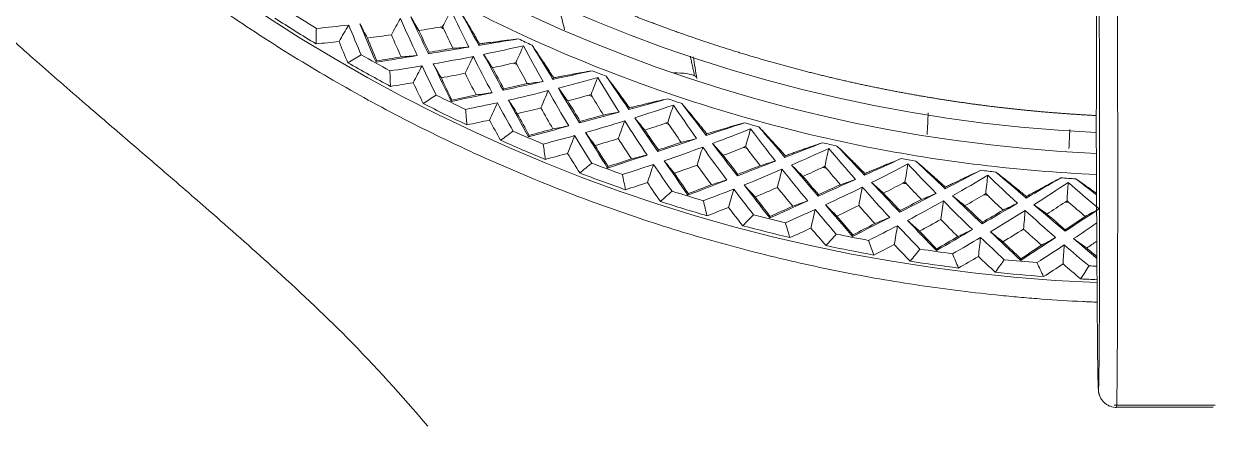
# Model space of a CAD drawing. Extents: x 541 to 1062, y 0 to 382.
# Drawn here: x 864.13 to 896.96, y 226.78 to 237.93 of the extents above; entities that cross this region are included whole.
import ezdxf

# ---------------------------------------------------------------- set-up
doc = ezdxf.new("R2010")
doc.units = 0
doc.header["$LTSCALE"] = 10
doc.header["$MEASUREMENT"] = 0
doc.layers.add('1', color=7, linetype='CONTINUOUS')

msp = doc.modelspace()

# ---------------------------------------------------------------- linework, layer by layer
at = {"layer": '1', "color": 7, "linetype": 'Continuous', "lineweight": 18}
for p, q in [((893.797, 234.918), (893.803, 234.918)), ((897.04, 227.31), (894.361, 227.31))]:
    msp.add_line(p, q, dxfattribs=at)
for radius, start, end in [(45.353, 90, 267.6206), (45.353, 272.3738, 90), (41.78, 282.5334, 97.4666), (41.2, 90, 267.3523), (41.2, 272.6477, 90), (41.78, 102.5334, 267.3912)]:
    msp.add_arc((895.7, 276.074), radius, start, end, dxfattribs=at)
at = {"layer": '1', "color": 7, "linetype": 'Continuous', "lineweight": 13}
for start, end in [(242.3352, 242.4692), (245.3352, 245.4692), (248.3352, 248.4692), (251.3352, 251.4692), (254.3352, 254.4692), (257.3352, 257.4692), (260.3352, 260.4692), (263.3352, 263.4692), (266.3352, 266.4692)]:
    msp.add_arc((895.7, 276.074), 43.174, start, end, dxfattribs=at)
for start_param, end_param in [(0.217523, 0.766146), (6.256671, 6.480108)]:
    msp.add_ellipse((880.582, 236.063), major_axis=(2.171, 0.358), ratio=0.164387, start_param=start_param, end_param=end_param, dxfattribs=at)
at = {"layer": '1', "color": 7, "linetype": 'Continuous', "lineweight": 18}
msp.add_ellipse((880.582, 236.063), major_axis=(2.171, 0.358), ratio=0.164387, start_param=0.196922, end_param=0.217523, dxfattribs=at)
at = {"layer": '1', "color": 7, "linetype": 'Continuous', "lineweight": 13}
for points, degree, knots in [([(893.803, 233.752), (891.665, 233.848), (889.534, 234.106), (884.716, 235.064), (882.05, 235.873), (876.926, 237.995), (874.469, 239.309), (869.858, 242.39), (867.704, 244.157), (863.783, 248.078), (862.015, 250.232), (858.934, 254.843), (857.621, 257.3), (855.499, 262.424), (854.69, 265.09), (853.608, 270.529), (853.335, 273.302), (853.335, 276.074)], 3, [0, 0, 0, 0, 0.099316, 0.099316, 0.227986, 0.227986, 0.356655, 0.356655, 0.485324, 0.485324, 0.613993, 0.613993, 0.742662, 0.742662, 0.871331, 0.871331, 1, 1, 1, 1]), ([(894.367, 227.368), (894.368, 227.39), (894.37, 227.435), (894.371, 227.495), (894.372, 227.544), (894.372, 227.57), (894.375, 227.711), (894.377, 227.924), (894.38, 228.225), (894.381, 228.362), (894.382, 228.455), (894.382, 228.503), (894.385, 228.937), (894.389, 229.6), (894.391, 230.441), (894.392, 230.869), (894.393, 231.053), (894.393, 231.175), (894.393, 231.237), (894.394, 231.789), (894.395, 232.534), (894.395, 233.415), (894.395, 233.796), (894.395, 234.05), (894.395, 234.178), (894.395, 234.561), (894.395, 234.946), (894.395, 235.399), (894.394, 235.596), (894.394, 235.727), (894.394, 235.792), (894.393, 236.123), (894.393, 236.531), (894.391, 236.934), (894.39, 237.199), (894.39, 237.329), (894.387, 237.965), (894.384, 238.366), (894.38, 238.751), (894.379, 238.793), (894.378, 238.876), (894.377, 238.999), (894.374, 239.277), (894.371, 239.509), (894.369, 239.706), (894.369, 239.746), (894.368, 239.827), (894.366, 239.949), (894.364, 240.242), (894.358, 240.859), (894.354, 241.433), (894.351, 241.881), (894.35, 241.931), (894.349, 242.031), (894.348, 242.181), (894.346, 242.534), (894.341, 243.248), (894.332, 244.7), (894.324, 245.963), (894.319, 246.791)], 3, [0, 0, 0, 0, 0.013839, 0.021922, 0.021922, 0.030005, 0.030005, 0.062338, 0.078505, 0.086588, 0.086588, 0.094671, 0.094671, 0.159338, 0.191671, 0.207837, 0.215921, 0.215921, 0.224004, 0.224004, 0.28867, 0.321004, 0.33717, 0.33717, 0.353337, 0.353337, 0.38567, 0.401836, 0.40992, 0.40992, 0.418003, 0.418003, 0.450336, 0.466503, 0.466503, 0.482669, 0.482669, 0.547336, 0.547336, 0.555419, 0.555419, 0.563502, 0.579669, 0.612002, 0.612002, 0.620085, 0.620085, 0.628169, 0.644335, 0.676668, 0.741335, 0.741335, 0.749418, 0.749418, 0.757501, 0.773668, 0.806001, 0.870667, 1, 1, 1, 1]), ([(893.861, 227.809), (893.873, 227.721), (893.882, 228.859), (893.89, 229.809), (893.893, 231.33), (893.896, 232.664), (893.895, 234.154), (893.895, 235.989), (893.89, 236.998), (893.888, 237.566), (893.882, 238.141), (893.877, 238.648), (893.872, 239.093), (893.863, 239.768), (893.853, 241.247), (893.846, 242.256), (893.836, 243.78), (893.824, 245.659), (893.821, 246.11)], 2, [0, 0, 0, 0.125, 0.125, 0.25, 0.25, 0.375, 0.375, 0.5, 0.5, 0.5625, 0.5625, 0.625, 0.625, 0.75, 0.75, 0.892857, 0.892857, 1, 1, 1])]:
    msp.add_open_spline(points, degree=degree, knots=knots, dxfattribs=at)
at = {"layer": '1', "color": 7, "linetype": 'Continuous', "lineweight": 18}
for points, knots in [([(893.804, 235.386), (893.769, 235.388), (893.7, 235.391), (893.596, 235.397), (893.491, 235.403), (893.386, 235.409), (893.281, 235.416), (893.174, 235.423), (893.068, 235.43), (892.961, 235.438), (892.853, 235.446), (892.745, 235.454), (892.636, 235.463), (892.527, 235.471), (892.417, 235.481), (892.307, 235.49), (892.197, 235.5), (892.086, 235.51), (891.974, 235.521), (891.862, 235.532), (891.749, 235.543), (891.636, 235.555), (891.523, 235.567), (891.409, 235.58), (891.294, 235.592), (891.179, 235.606), (891.064, 235.619), (890.948, 235.633), (890.832, 235.648), (890.715, 235.662), (890.598, 235.678), (890.48, 235.693), (890.362, 235.709), (890.243, 235.726), (890.124, 235.743), (890.004, 235.76), (889.884, 235.778), (889.764, 235.796), (889.643, 235.814), (889.521, 235.833), (889.399, 235.853), (889.277, 235.873), (889.154, 235.893), (889.031, 235.914), (888.907, 235.935), (888.783, 235.957), (888.659, 235.979), (888.534, 236.002), (888.408, 236.025), (888.282, 236.049), (888.156, 236.073), (888.029, 236.098), (887.902, 236.123), (887.775, 236.149), (887.647, 236.175), (887.518, 236.202), (887.389, 236.229), (887.26, 236.257), (887.13, 236.285), (887, 236.314), (886.87, 236.344), (886.739, 236.374), (886.608, 236.404), (886.476, 236.435), (886.344, 236.467), (886.211, 236.499), (886.079, 236.532), (885.945, 236.565), (885.812, 236.599), (885.678, 236.633), (885.543, 236.668), (885.408, 236.704), (885.273, 236.74), (885.138, 236.777), (885.002, 236.815), (884.865, 236.853), (884.729, 236.891), (884.592, 236.931), (884.454, 236.971), (884.317, 237.011), (884.179, 237.052), (884.04, 237.094), (883.902, 237.137), (883.762, 237.18), (883.623, 237.224), (883.483, 237.268), (883.343, 237.313), (883.203, 237.359), (883.062, 237.405), (882.921, 237.452), (882.78, 237.5), (882.638, 237.549), (882.496, 237.598), (882.354, 237.648), (882.211, 237.698), (882.068, 237.75), (881.925, 237.802), (881.782, 237.854), (881.638, 237.908), (881.494, 237.962), (881.35, 238.017), (881.205, 238.072), (881.06, 238.129), (880.915, 238.186), (880.77, 238.243), (880.624, 238.302), (880.478, 238.361), (880.332, 238.421), (880.186, 238.482), (880.039, 238.544), (879.893, 238.606), (879.746, 238.67), (879.598, 238.734), (879.451, 238.798), (879.303, 238.864), (879.155, 238.93), (879.007, 238.997), (878.859, 239.065), (878.71, 239.134), (878.562, 239.204), (878.413, 239.274), (878.264, 239.345), (878.115, 239.417), (877.965, 239.49), (877.816, 239.564), (877.666, 239.638), (877.516, 239.714), (877.366, 239.79), (877.216, 239.867), (877.066, 239.945), (876.916, 240.024), (876.765, 240.104), (876.615, 240.184), (876.342, 240.332), (875.918, 240.566), (875.316, 240.912), (874.63, 241.323), (873.863, 241.805), (873.019, 242.364), (872.104, 243.006), (871.122, 243.737), (870.081, 244.565), (869.237, 245.285), (868.61, 245.847), (868.221, 246.206), (867.86, 246.546), (867.527, 246.868), (867.221, 247.171), (866.941, 247.453), (866.687, 247.714), (866.458, 247.953), (866.253, 248.17), (866.073, 248.365), (865.915, 248.536), (865.8, 248.662), (865.716, 248.755), (865.653, 248.825), (865.581, 248.904), (865.501, 248.992), (865.413, 249.09), (865.316, 249.197), (865.211, 249.314), (865.098, 249.441), (864.978, 249.578), (864.849, 249.725), (864.713, 249.882), (864.569, 250.049), (864.419, 250.226), (864.285, 250.385), (864.171, 250.522), (864.081, 250.632), (863.992, 250.741), (863.906, 250.85), (863.821, 250.957), (863.738, 251.063), (863.658, 251.167), (863.579, 251.271), (863.502, 251.373), (863.428, 251.475), (863.355, 251.575), (863.284, 251.674), (863.215, 251.771), (863.147, 251.868), (863.082, 251.963), (863.018, 252.057), (862.957, 252.149), (862.917, 252.211), (862.897, 252.241)], [0, 0, 0, 0, 0.002851, 0.005716, 0.008595, 0.011488, 0.014396, 0.017317, 0.020253, 0.023203, 0.026167, 0.029146, 0.032139, 0.035145, 0.038166, 0.041202, 0.044251, 0.047315, 0.050392, 0.053484, 0.056591, 0.059711, 0.062845, 0.065994, 0.069157, 0.072334, 0.075525, 0.078731, 0.081951, 0.085184, 0.088432, 0.091695, 0.094971, 0.098261, 0.101566, 0.104885, 0.108218, 0.111565, 0.114927, 0.118302, 0.121692, 0.125096, 0.128514, 0.131947, 0.135393, 0.138854, 0.142329, 0.145818, 0.149321, 0.152838, 0.15637, 0.159915, 0.163475, 0.167049, 0.170637, 0.17424, 0.177856, 0.181487, 0.185132, 0.188791, 0.192464, 0.196151, 0.199853, 0.203568, 0.207298, 0.211042, 0.2148, 0.218573, 0.222359, 0.22616, 0.229975, 0.233803, 0.237647, 0.241504, 0.245375, 0.249261, 0.25316, 0.257074, 0.261002, 0.264944, 0.268901, 0.272871, 0.276856, 0.280855, 0.284867, 0.288894, 0.292936, 0.296991, 0.30106, 0.305144, 0.309242, 0.313354, 0.31748, 0.32162, 0.325774, 0.329943, 0.334125, 0.338322, 0.342533, 0.346758, 0.350997, 0.35525, 0.359518, 0.363799, 0.368095, 0.372405, 0.376729, 0.381067, 0.385419, 0.389785, 0.394166, 0.39856, 0.402969, 0.407392, 0.411829, 0.41628, 0.420745, 0.425224, 0.429718, 0.434225, 0.438747, 0.443283, 0.447833, 0.452397, 0.456975, 0.461567, 0.466173, 0.470794, 0.475429, 0.480077, 0.48474, 0.489417, 0.494108, 0.498813, 0.514953, 0.534007, 0.555974, 0.580855, 0.608646, 0.639348, 0.672958, 0.709473, 0.748894, 0.764333, 0.778867, 0.792493, 0.805214, 0.817029, 0.827938, 0.837941, 0.847039, 0.855232, 0.862519, 0.868901, 0.874379, 0.876615, 0.879198, 0.882128, 0.885404, 0.889026, 0.892995, 0.897311, 0.901974, 0.906984, 0.91234, 0.918043, 0.924094, 0.930491, 0.937236, 0.941212, 0.945131, 0.948992, 0.952795, 0.956541, 0.96023, 0.96386, 0.967433, 0.970949, 0.974407, 0.977807, 0.98115, 0.984435, 0.987663, 0.990833, 0.993946, 0.997002, 1, 1, 1, 1]), ([(893.824, 230.217), (893.692, 230.223), (893.56, 230.229), (893.052, 230.254), (892.487, 230.289), (891.828, 230.342), (891.545, 230.367), (891.357, 230.385), (891.263, 230.394), (890.415, 230.478), (889.666, 230.571), (888.178, 230.793), (887.439, 230.922), (885.971, 231.216), (884.512, 231.544), (882.353, 232.143), (880.222, 232.848), (878.821, 233.389), (877.777, 233.821), (877.258, 234.044), (876.74, 234.278), (876.482, 234.396), (876.396, 234.436), (876.225, 234.516), (875.454, 234.878), (874.697, 235.26), (873.372, 235.969), (872.069, 236.709), (870.808, 237.508), (869.567, 238.338), (868.347, 239.198), (866.58, 240.576), (865.444, 241.556), (864.33, 242.565), (863.783, 243.085), (863.247, 243.621)], [0, 0, 0, 0, 0.011597, 0.011597, 0.044544, 0.061017, 0.069254, 0.069254, 0.077491, 0.077491, 0.143384, 0.143384, 0.209278, 0.209278, 0.275171, 0.341065, 0.406958, 0.472852, 0.472852, 0.505799, 0.522272, 0.522272, 0.530509, 0.530509, 0.538745, 0.604639, 0.604639, 0.670532, 0.736426, 0.736426, 0.802319, 0.868213, 0.934106, 0.934106, 1, 1, 1, 1]), ([(860.803, 240.266), (861.178, 239.926), (861.837, 239.323), (862.788, 238.434), (863.652, 237.625), (864.695, 236.695), (865.849, 235.693), (866.985, 234.718), (868.097, 233.76), (869.406, 232.627), (871.135, 231.098), (873.211, 229.157), (874.594, 227.63), (875.309, 226.781)], [0, 0, 0, 0, 0.077829, 0.136483, 0.194005, 0.256786, 0.346881, 0.423568, 0.482292, 0.568921, 0.687181, 0.831811, 1, 1, 1, 1]), ([(879.092, 237.762), (879.053, 237.926), (879.012, 238.091), (878.945, 238.356), (878.92, 238.456), (878.894, 238.557)], [0, 0, 0, 0, 0.619903, 0.619903, 1, 1, 1, 1]), ([(876.189, 238.305), (876.238, 238.223), (876.287, 238.143), (876.383, 237.982), (876.43, 237.903), (876.5, 237.785), (876.523, 237.745), (876.557, 237.687), (876.568, 237.667), (876.591, 237.629), (876.602, 237.609), (876.635, 237.552), (876.657, 237.514), (876.699, 237.44), (876.719, 237.403), (876.739, 237.368)], [0, 0, 0, 0, 0.25, 0.25, 0.5, 0.5, 0.625, 0.625, 0.6875, 0.6875, 0.75, 0.75, 0.875, 0.875, 1, 1, 1, 1]), ([(876.739, 237.368), (876.779, 237.374), (876.82, 237.38), (876.904, 237.392), (876.947, 237.398), (877.076, 237.416), (877.165, 237.428), (877.302, 237.446), (877.348, 237.452), (877.44, 237.464), (877.486, 237.469), (877.626, 237.486), (877.72, 237.498), (877.814, 237.509)], [0, 0, 0, 0, 0.125, 0.125, 0.25, 0.25, 0.5, 0.5, 0.625, 0.625, 0.75, 0.75, 1, 1, 1, 1]), ([(878.192, 237.335), (878.246, 237.257), (878.299, 237.179), (878.403, 237.024), (878.454, 236.947), (878.53, 236.832), (878.555, 236.794), (878.592, 236.738), (878.604, 236.719), (878.629, 236.681), (878.641, 236.662), (878.677, 236.607), (878.701, 236.57), (878.747, 236.498), (878.769, 236.463), (878.791, 236.429)], [0, 0, 0, 0, 0.25, 0.25, 0.5, 0.5, 0.625, 0.625, 0.6875, 0.6875, 0.75, 0.75, 0.875, 0.875, 1, 1, 1, 1]), ([(878.791, 236.429), (878.831, 236.437), (878.871, 236.445), (878.954, 236.462), (878.997, 236.47), (879.125, 236.495), (879.213, 236.511), (879.349, 236.536), (879.394, 236.544), (879.486, 236.561), (879.532, 236.569), (879.67, 236.593), (879.763, 236.609), (879.857, 236.625)], [0, 0, 0, 0, 0.125, 0.125, 0.25, 0.25, 0.5, 0.5, 0.625, 0.625, 0.75, 0.75, 1, 1, 1, 1]), ([(880.244, 236.472), (880.301, 236.396), (880.358, 236.321), (880.47, 236.172), (880.526, 236.098), (880.607, 235.987), (880.634, 235.951), (880.674, 235.896), (880.688, 235.878), (880.714, 235.842), (880.727, 235.824), (880.766, 235.77), (880.792, 235.735), (880.841, 235.665), (880.865, 235.631), (880.889, 235.598)], [0, 0, 0, 0, 0.25, 0.25, 0.5, 0.5, 0.625, 0.625, 0.6875, 0.6875, 0.75, 0.75, 0.875, 0.875, 1, 1, 1, 1]), ([(880.889, 235.598), (880.928, 235.608), (880.968, 235.619), (881.05, 235.64), (881.092, 235.65), (881.219, 235.682), (881.306, 235.703), (881.44, 235.735), (881.485, 235.745), (881.576, 235.766), (881.621, 235.777), (881.758, 235.809), (881.85, 235.829), (881.943, 235.85)], [0, 0, 0, 0, 0.125, 0.125, 0.25, 0.25, 0.5, 0.5, 0.625, 0.625, 0.75, 0.75, 1, 1, 1, 1]), ([(882.338, 235.717), (882.399, 235.645), (882.46, 235.573), (882.58, 235.429), (882.639, 235.358), (882.726, 235.252), (882.755, 235.217), (882.798, 235.165), (882.812, 235.147), (882.84, 235.112), (882.854, 235.095), (882.896, 235.044), (882.923, 235.01), (882.976, 234.943), (883.002, 234.91), (883.027, 234.878)], [0, 0, 0, 0, 0.25, 0.25, 0.5, 0.5, 0.625, 0.625, 0.6875, 0.6875, 0.75, 0.75, 0.875, 0.875, 1, 1, 1, 1]), ([(893.804, 235.386), (893.804, 235.35), (893.803, 235.282), (893.803, 235.221), (893.803, 235.177), (893.803, 235.163), (893.802, 235.136), (893.802, 235.123), (893.802, 235.086), (893.801, 235.041), (893.801, 235.005), (893.8, 234.981), (893.8, 234.974), (893.8, 234.961), (893.799, 234.955), (893.799, 234.94), (893.798, 234.924), (893.797, 234.918), (893.797, 234.918)], [0, 0, 0, 0, 0.125, 0.25, 0.25, 0.3125, 0.3125, 0.375, 0.375, 0.5, 0.625, 0.625, 0.6875, 0.6875, 0.75, 0.75, 0.875, 1, 1, 1, 1]), ([(883.027, 234.878), (883.066, 234.891), (883.106, 234.903), (883.187, 234.928), (883.228, 234.941), (883.353, 234.979), (883.439, 235.005), (883.571, 235.043), (883.616, 235.056), (883.705, 235.082), (883.75, 235.095), (883.885, 235.134), (883.976, 235.16), (884.067, 235.185)], [0, 0, 0, 0, 0.125, 0.125, 0.25, 0.25, 0.5, 0.5, 0.625, 0.625, 0.75, 0.75, 1, 1, 1, 1]), ([(884.468, 235.073), (884.533, 235.004), (884.598, 234.935), (884.725, 234.798), (884.788, 234.73), (884.88, 234.629), (884.911, 234.596), (884.956, 234.546), (884.972, 234.529), (885.002, 234.496), (885.017, 234.479), (885.061, 234.43), (885.09, 234.397), (885.146, 234.333), (885.174, 234.302), (885.201, 234.271)], [0, 0, 0, 0, 0.25, 0.25, 0.5, 0.5, 0.625, 0.625, 0.6875, 0.6875, 0.75, 0.75, 0.875, 0.875, 1, 1, 1, 1]), ([(885.201, 234.271), (885.239, 234.286), (885.278, 234.3), (885.357, 234.33), (885.398, 234.344), (885.521, 234.389), (885.605, 234.419), (885.735, 234.465), (885.779, 234.48), (885.867, 234.511), (885.911, 234.526), (886.044, 234.572), (886.133, 234.602), (886.223, 234.633)], [0, 0, 0, 0, 0.125, 0.125, 0.25, 0.25, 0.5, 0.5, 0.625, 0.625, 0.75, 0.75, 1, 1, 1, 1]), ([(886.629, 234.542), (886.698, 234.476), (886.766, 234.411), (886.9, 234.281), (886.966, 234.216), (887.064, 234.12), (887.097, 234.088), (887.145, 234.04), (887.161, 234.024), (887.192, 233.993), (887.208, 233.977), (887.255, 233.93), (887.286, 233.899), (887.345, 233.838), (887.375, 233.808), (887.403, 233.779)], [0, 0, 0, 0, 0.25, 0.25, 0.5, 0.5, 0.625, 0.625, 0.6875, 0.6875, 0.75, 0.75, 0.875, 0.875, 1, 1, 1, 1]), ([(887.403, 233.779), (887.44, 233.796), (887.478, 233.812), (887.556, 233.846), (887.596, 233.862), (887.716, 233.913), (887.799, 233.948), (887.926, 234), (887.969, 234.018), (888.055, 234.053), (888.099, 234.071), (888.229, 234.123), (888.317, 234.158), (888.405, 234.193)], [0, 0, 0, 0, 0.125, 0.125, 0.25, 0.25, 0.5, 0.5, 0.625, 0.625, 0.75, 0.75, 1, 1, 1, 1]), ([(888.815, 234.124), (888.887, 234.062), (888.959, 234), (889.099, 233.877), (889.169, 233.816), (889.272, 233.725), (889.306, 233.695), (889.356, 233.65), (889.373, 233.635), (889.406, 233.605), (889.423, 233.59), (889.472, 233.546), (889.504, 233.516), (889.567, 233.459), (889.598, 233.431), (889.628, 233.403)], [0, 0, 0, 0, 0.25, 0.25, 0.5, 0.5, 0.625, 0.625, 0.6875, 0.6875, 0.75, 0.75, 0.875, 0.875, 1, 1, 1, 1]), ([(889.628, 233.403), (889.664, 233.421), (889.702, 233.44), (889.777, 233.477), (889.816, 233.496), (889.934, 233.553), (890.015, 233.592), (890.139, 233.651), (890.181, 233.671), (890.265, 233.711), (890.307, 233.73), (890.435, 233.79), (890.521, 233.829), (890.607, 233.869)], [0, 0, 0, 0, 0.125, 0.125, 0.25, 0.25, 0.5, 0.5, 0.625, 0.625, 0.75, 0.75, 1, 1, 1, 1]), ([(891.02, 233.821), (891.096, 233.763), (891.17, 233.705), (891.317, 233.59), (891.39, 233.532), (891.497, 233.447), (891.532, 233.419), (891.585, 233.376), (891.603, 233.362), (891.638, 233.334), (891.655, 233.32), (891.707, 233.278), (891.74, 233.251), (891.806, 233.196), (891.838, 233.17), (891.87, 233.144)], [0, 0, 0, 0, 0.25, 0.25, 0.5, 0.5, 0.625, 0.625, 0.6875, 0.6875, 0.75, 0.75, 0.875, 0.875, 1, 1, 1, 1]), ([(893.807, 233.942), (893.808, 233.728), (893.809, 233.444), (893.81, 233.178), (893.811, 233.061), (893.811, 233.007), (893.811, 232.98), (893.811, 232.968), (893.811, 232.962), (893.811, 232.959), (893.811, 232.958), (893.812, 232.774), (893.814, 232.515), (893.815, 232.239), (893.816, 232.107), (893.816, 232.042), (893.816, 232.01), (893.816, 231.997), (893.817, 231.988), (893.817, 231.984), (893.819, 231.621), (893.821, 231.12), (893.825, 230.596), (893.826, 230.349), (893.827, 230.229), (893.828, 230.17), (893.828, 230.141), (893.828, 230.129), (893.828, 230.12), (893.828, 230.117), (893.829, 229.95), (893.831, 229.722), (893.833, 229.481), (893.834, 229.367), (893.834, 229.312), (893.834, 229.289), (893.835, 229.273), (893.835, 229.267), (893.836, 229.115), (893.838, 228.918), (893.84, 228.715), (893.841, 228.62), (893.842, 228.581), (893.842, 228.556), (893.842, 228.544), (893.844, 228.423), (893.846, 228.28), (893.848, 228.162), (893.85, 228.089), (893.85, 228.055), (893.854, 227.899), (893.857, 227.827), (893.861, 227.809)], [0, 0, 0, 0, 0.0625, 0.09375, 0.109375, 0.117188, 0.121094, 0.123047, 0.124023, 0.124023, 0.125, 0.125, 0.1875, 0.21875, 0.234375, 0.242188, 0.246094, 0.248047, 0.248047, 0.25, 0.25, 0.375, 0.4375, 0.46875, 0.484375, 0.492188, 0.496094, 0.498047, 0.498047, 0.5, 0.5, 0.5625, 0.59375, 0.609375, 0.617188, 0.621094, 0.621094, 0.625, 0.625, 0.6875, 0.71875, 0.734375, 0.742188, 0.742188, 0.75, 0.75, 0.8125, 0.84375, 0.84375, 0.875, 0.875, 1, 1, 1, 1]), ([(891.87, 233.144), (891.905, 233.164), (891.941, 233.184), (892.015, 233.226), (892.053, 233.247), (892.167, 233.31), (892.246, 233.353), (892.367, 233.418), (892.408, 233.44), (892.49, 233.484), (892.531, 233.506), (892.655, 233.572), (892.739, 233.616), (892.823, 233.66)], [0, 0, 0, 0, 0.125, 0.125, 0.25, 0.25, 0.5, 0.5, 0.625, 0.625, 0.75, 0.75, 1, 1, 1, 1]), ([(893.238, 233.634), (893.316, 233.58), (893.394, 233.526), (893.546, 233.418), (893.622, 233.365), (893.734, 233.285), (893.771, 233.259), (893.809, 233.231), (893.811, 233.229), (893.814, 233.228)], [0, 0, 0, 0, 0.395462, 0.395462, 0.790924, 0.790924, 0.988655, 0.988655, 1, 1, 1, 1]), ([(893.861, 227.809), (893.861, 227.805), (893.861, 227.797), (893.861, 227.785), (893.862, 227.774), (893.863, 227.762), (893.864, 227.75), (893.866, 227.738), (893.867, 227.726), (893.87, 227.715), (893.872, 227.703), (893.875, 227.691), (893.878, 227.679), (893.881, 227.668), (893.884, 227.657), (893.887, 227.65), (893.888, 227.647)], [0, 0, 0, 0, 0.07122, 0.142739, 0.214538, 0.286594, 0.358885, 0.43139, 0.504084, 0.576946, 0.649951, 0.723075, 0.796294, 0.869584, 0.94292, 1, 1, 1, 1]), ([(893.895, 227.649), (893.897, 227.629), (893.91, 227.581), (893.956, 227.508), (894.022, 227.432), (894.103, 227.372), (894.217, 227.319), (894.306, 227.304), (894.366, 227.304)], [0, 0, 0, 0, 0.128758, 0.308123, 0.465578, 0.609259, 0.745326, 1, 1, 1, 1]), ([(894.362, 227.304), (894.364, 227.304), (894.366, 227.323), (894.367, 227.364), (894.367, 227.368)], [0, 0, 0, 0, 0.911487, 1, 1, 1, 1])]:
    msp.add_open_spline(points, degree=3, knots=knots, dxfattribs=at)
for points, degree in [([(893.804, 235.386), (893.811, 238.92), (893.817, 242.495), (893.821, 246.11)], 3), ([(872.216, 237.37), (871.832, 237.602), (871.453, 237.841), (871.076, 238.084)], 3), ([(871.457, 238.28), (871.711, 238.117), (871.967, 237.957), (872.225, 237.799)], 3), ([(874.552, 238.077), (874.468, 237.926), (874.384, 237.774), (874.3, 237.622)], 3), ([(874.552, 238.077), (874.702, 237.732), (874.857, 237.389), (875.016, 237.047)], 3), ([(874.838, 238.119), (874.912, 237.992), (874.987, 237.865), (875.061, 237.738)], 3), ([(875.324, 237.098), (875.159, 237.444), (874.997, 237.785), (874.838, 238.119)], 3), ([(875.719, 237.85), (875.797, 238), (875.875, 238.151), (875.953, 238.301)], 3), ([(875.953, 238.301), (876.104, 237.976), (876.266, 237.637), (876.441, 237.282)], 3), ([(876.718, 237.328), (876.54, 237.658), (876.363, 237.984), (876.189, 238.305)], 3), ([(872.216, 237.37), (872.219, 237.513), (872.222, 237.656), (872.225, 237.799)], 3), ([(872.225, 237.799), (872.524, 237.827), (872.822, 237.858), (873.12, 237.892)], 3), ([(872.852, 237.437), (872.941, 237.589), (873.03, 237.741), (873.12, 237.892)], 3), ([(873.12, 237.892), (873.233, 237.615), (873.349, 237.339), (873.468, 237.063)], 3), ([(873.636, 237.532), (873.568, 237.664), (873.5, 237.796), (873.432, 237.929)], 3), ([(873.876, 236.863), (873.726, 237.22), (873.578, 237.575), (873.432, 237.929)], 3), ([(875.655, 237.836), (875.457, 237.802), (875.259, 237.769), (875.061, 237.738)], 3), ([(875.061, 237.738), (875.155, 237.54), (875.25, 237.34), (875.346, 237.138)], 3), ([(875.719, 237.85), (875.698, 237.844), (875.676, 237.84), (875.655, 237.836)], 3), ([(875.744, 237.789), (875.735, 237.809), (875.726, 237.83), (875.719, 237.85)], 3), ([(876.002, 237.247), (875.915, 237.427), (875.829, 237.608), (875.744, 237.789)], 3), ([(872.852, 237.437), (872.64, 237.413), (872.428, 237.391), (872.216, 237.37)], 3), ([(873.098, 236.848), (873.015, 237.044), (872.933, 237.24), (872.852, 237.437)], 3), ([(874.3, 237.622), (874.079, 237.591), (873.857, 237.561), (873.636, 237.532)], 3), ([(873.636, 237.532), (873.723, 237.322), (873.81, 237.112), (873.898, 236.901)], 3), ([(874.573, 237.011), (874.48, 237.214), (874.389, 237.418), (874.3, 237.622)], 3), ([(877.814, 237.509), (877.454, 237.45), (877.089, 237.389), (876.718, 237.328)], 3), ([(876.718, 237.328), (876.725, 237.341), (876.732, 237.355), (876.739, 237.368)], 3), ([(877.814, 237.509), (877.94, 237.45), (878.066, 237.392), (878.192, 237.335)], 3), ([(873.098, 236.848), (873.222, 236.92), (873.345, 236.992), (873.468, 237.063)], 3), ([(873.468, 237.063), (873.731, 236.914), (873.995, 236.767), (874.26, 236.622)], 3), ([(875.016, 237.047), (874.638, 236.985), (874.258, 236.924), (873.876, 236.863)], 3), ([(873.898, 236.901), (874.124, 236.937), (874.348, 236.974), (874.573, 237.011)], 3), ([(874.573, 237.011), (874.72, 237.023), (874.868, 237.035), (875.016, 237.047)], 3), ([(876.441, 237.282), (876.075, 237.222), (875.703, 237.16), (875.324, 237.098)], 3), ([(875.346, 237.138), (875.339, 237.125), (875.331, 237.111), (875.324, 237.098)], 3), ([(875.346, 237.138), (875.567, 237.174), (875.785, 237.211), (876.002, 237.247)], 3), ([(875.459, 236.816), (875.83, 236.88), (876.2, 236.949), (876.569, 237.022)], 3), ([(876.002, 237.247), (876.148, 237.258), (876.294, 237.27), (876.441, 237.282)], 3), ([(876.569, 237.022), (876.493, 236.867), (876.417, 236.711), (876.341, 236.555)], 3), ([(876.569, 237.022), (876.738, 236.686), (876.91, 236.351), (877.086, 236.018)], 3), ([(876.853, 237.08), (877.241, 237.159), (877.609, 237.239), (877.957, 237.319)], 3), ([(876.853, 237.08), (876.934, 236.956), (877.015, 236.833), (877.096, 236.71)], 3), ([(877.392, 236.085), (877.209, 236.422), (877.03, 236.754), (876.853, 237.08)], 3), ([(877.747, 236.857), (877.817, 237.011), (877.887, 237.165), (877.957, 237.319)], 3), ([(877.957, 237.319), (878.125, 237.003), (878.304, 236.672), (878.497, 236.327)], 3), ([(878.772, 236.388), (878.576, 236.708), (878.383, 237.024), (878.192, 237.335)], 3), ([(882.689, 236.489), (882.572, 237.027)], 1), ([(882.651, 237.01), (882.686, 236.811), (882.72, 236.611), (882.753, 236.411)], 3), ([(874.274, 236.194), (873.879, 236.406), (873.487, 236.624), (873.098, 236.848)], 3), ([(873.898, 236.901), (873.891, 236.888), (873.883, 236.876), (873.876, 236.863)], 3), ([(874.26, 236.622), (874.557, 236.667), (874.853, 236.713), (875.149, 236.763)], 3), ([(874.905, 236.294), (874.986, 236.451), (875.068, 236.607), (875.149, 236.763)], 3), ([(875.149, 236.763), (875.277, 236.492), (875.407, 236.222), (875.54, 235.953)], 3), ([(875.683, 236.43), (875.608, 236.559), (875.533, 236.687), (875.459, 236.816)], 3), ([(875.958, 235.774), (875.79, 236.123), (875.624, 236.47), (875.459, 236.816)], 3), ([(877.683, 236.839), (877.488, 236.795), (877.292, 236.752), (877.096, 236.71)], 3), ([(877.096, 236.71), (877.2, 236.517), (877.305, 236.323), (877.412, 236.126)], 3), ([(877.747, 236.857), (877.726, 236.85), (877.705, 236.844), (877.683, 236.839)], 3), ([(877.775, 236.797), (877.765, 236.817), (877.755, 236.837), (877.747, 236.857)], 3), ([(878.061, 236.269), (877.964, 236.444), (877.869, 236.621), (877.775, 236.797)], 3), ([(874.274, 236.194), (874.269, 236.337), (874.265, 236.479), (874.26, 236.622)], 3), ([(876.341, 236.555), (876.122, 236.512), (875.903, 236.47), (875.683, 236.43)], 3), ([(875.683, 236.43), (875.781, 236.225), (875.879, 236.02), (875.978, 235.814)], 3), ([(876.646, 235.958), (876.543, 236.157), (876.441, 236.356), (876.341, 236.555)], 3), ([(879.857, 236.625), (879.5, 236.548), (879.139, 236.468), (878.772, 236.388)], 3), ([(878.772, 236.388), (878.778, 236.401), (878.785, 236.415), (878.791, 236.429)], 3), ([(878.92, 236.147), (879.303, 236.246), (879.666, 236.346), (880.01, 236.443)], 3), ([(879.824, 235.971), (879.886, 236.129), (879.948, 236.286), (880.01, 236.443)], 3), ([(879.857, 236.625), (879.986, 236.574), (880.115, 236.523), (880.244, 236.472)], 3), ([(880.01, 236.443), (880.194, 236.137), (880.39, 235.816), (880.601, 235.482)], 3), ([(880.873, 235.556), (880.66, 235.866), (880.451, 236.171), (880.244, 236.472)], 3), ([(874.905, 236.294), (874.695, 236.26), (874.484, 236.226), (874.274, 236.194)], 3), ([(875.182, 235.719), (875.089, 235.91), (874.996, 236.102), (874.905, 236.294)], 3), ([(878.497, 236.327), (878.135, 236.248), (877.767, 236.167), (877.392, 236.085)], 3), ([(877.412, 236.126), (877.405, 236.112), (877.398, 236.099), (877.392, 236.085)], 3), ([(877.412, 236.126), (877.63, 236.174), (877.847, 236.222), (878.061, 236.269)], 3), ([(877.541, 235.81), (877.909, 235.894), (878.275, 235.982), (878.64, 236.075)], 3), ([(878.061, 236.269), (878.206, 236.288), (878.352, 236.308), (878.497, 236.327)], 3), ([(878.64, 236.075), (878.572, 235.915), (878.504, 235.756), (878.436, 235.596)], 3), ([(878.64, 236.075), (878.825, 235.747), (879.015, 235.422), (879.208, 235.099)], 3), ([(878.92, 236.147), (879.007, 236.028), (879.094, 235.909), (879.181, 235.79)], 3), ([(879.51, 235.181), (879.31, 235.508), (879.113, 235.83), (878.92, 236.147)], 3), ([(875.182, 235.719), (875.302, 235.797), (875.421, 235.875), (875.54, 235.953)], 3), ([(876.39, 235.127), (875.985, 235.318), (875.582, 235.515), (875.182, 235.719)], 3), ([(875.54, 235.953), (875.81, 235.818), (876.082, 235.685), (876.354, 235.554)], 3), ([(877.086, 236.018), (876.712, 235.937), (876.336, 235.855), (875.958, 235.774)], 3), ([(875.978, 235.814), (875.971, 235.801), (875.965, 235.787), (875.958, 235.774)], 3), ([(875.978, 235.814), (876.201, 235.862), (876.424, 235.91), (876.646, 235.958)], 3), ([(876.354, 235.554), (876.648, 235.614), (876.942, 235.676), (877.234, 235.741)], 3), ([(876.646, 235.958), (876.793, 235.978), (876.94, 235.998), (877.086, 236.018)], 3), ([(877.015, 235.261), (877.088, 235.421), (877.161, 235.581), (877.234, 235.741)], 3), ([(877.234, 235.741), (877.376, 235.477), (877.521, 235.215), (877.668, 234.953)], 3), ([(877.785, 235.437), (877.704, 235.561), (877.622, 235.686), (877.541, 235.81)], 3), ([(878.094, 234.796), (877.908, 235.135), (877.724, 235.473), (877.541, 235.81)], 3), ([(879.761, 235.95), (879.568, 235.896), (879.375, 235.842), (879.181, 235.79)], 3), ([(879.181, 235.79), (879.296, 235.603), (879.411, 235.414), (879.527, 235.224)], 3), ([(879.824, 235.971), (879.803, 235.963), (879.783, 235.956), (879.761, 235.95)], 3), ([(879.855, 235.913), (879.844, 235.932), (879.834, 235.951), (879.824, 235.971)], 3), ([(880.168, 235.4), (880.063, 235.571), (879.959, 235.741), (879.855, 235.913)], 3), ([(881.943, 235.85), (881.591, 235.754), (881.234, 235.656), (880.873, 235.556)], 3), ([(881.943, 235.85), (882.074, 235.805), (882.206, 235.761), (882.338, 235.717)], 3), ([(883.013, 234.836), (882.785, 235.134), (882.56, 235.428), (882.338, 235.717)], 3), ([(876.39, 235.127), (876.378, 235.269), (876.366, 235.412), (876.354, 235.554)], 3), ([(878.436, 235.596), (878.22, 235.541), (878.003, 235.488), (877.785, 235.437)], 3), ([(877.785, 235.437), (877.894, 235.237), (878.003, 235.037), (878.112, 234.837)], 3), ([(878.772, 235.016), (878.658, 235.209), (878.547, 235.402), (878.436, 235.596)], 3), ([(880.601, 235.482), (880.243, 235.383), (879.88, 235.283), (879.51, 235.181)], 3), ([(879.527, 235.224), (879.743, 235.283), (879.957, 235.342), (880.168, 235.4)], 3), ([(880.168, 235.4), (880.312, 235.427), (880.457, 235.454), (880.601, 235.482)], 3), ([(880.873, 235.556), (880.878, 235.57), (880.883, 235.584), (880.889, 235.598)], 3), ([(881.032, 235.323), (881.41, 235.443), (881.767, 235.561), (882.106, 235.677)], 3), ([(881.945, 235.195), (881.998, 235.356), (882.052, 235.516), (882.106, 235.677)], 3), ([(882.106, 235.677), (882.305, 235.38), (882.518, 235.07), (882.746, 234.747)], 3), ([(889.153, 235.459), (889.143, 235.26), (889.133, 235.062), (889.123, 234.863)], 3), ([(877.015, 235.261), (876.807, 235.215), (876.599, 235.17), (876.39, 235.127)], 3), ([(877.322, 234.7), (877.219, 234.886), (877.117, 235.073), (877.015, 235.261)], 3), ([(879.208, 235.099), (878.839, 234.998), (878.467, 234.897), (878.094, 234.796)], 3), ([(878.772, 235.016), (878.917, 235.044), (879.063, 235.071), (879.208, 235.099)], 3), ([(879.527, 235.224), (879.522, 235.209), (879.516, 235.195), (879.51, 235.181)], 3), ([(879.673, 234.915), (880.036, 235.018), (880.397, 235.125), (880.756, 235.237)], 3), ([(880.756, 235.237), (880.697, 235.074), (880.638, 234.911), (880.578, 234.748)], 3), ([(880.756, 235.237), (880.959, 234.92), (881.165, 234.605), (881.375, 234.292)], 3), ([(881.032, 235.323), (881.126, 235.209), (881.219, 235.095), (881.312, 234.981)], 3), ([(881.672, 234.39), (881.455, 234.706), (881.242, 235.017), (881.032, 235.323)], 3), ([(881.883, 235.171), (881.693, 235.107), (881.503, 235.043), (881.312, 234.981)], 3), ([(881.945, 235.195), (881.924, 235.186), (881.904, 235.178), (881.883, 235.171)], 3), ([(881.979, 235.139), (881.967, 235.157), (881.955, 235.176), (881.945, 235.195)], 3), ([(882.318, 234.643), (882.204, 234.808), (882.091, 234.973), (881.979, 235.139)], 3), ([(884.067, 235.185), (883.721, 235.071), (883.37, 234.954), (883.013, 234.836)], 3), ([(884.067, 235.185), (884.201, 235.147), (884.334, 235.11), (884.468, 235.073)], 3), ([(885.189, 234.228), (884.945, 234.514), (884.705, 234.796), (884.468, 235.073)], 3), ([(877.322, 234.7), (877.437, 234.785), (877.553, 234.869), (877.668, 234.953)], 3), ([(877.668, 234.953), (877.944, 234.832), (878.222, 234.713), (878.502, 234.597)], 3), ([(878.112, 234.837), (878.106, 234.823), (878.1, 234.81), (878.094, 234.796)], 3), ([(878.112, 234.837), (878.333, 234.896), (878.553, 234.956), (878.772, 235.016)], 3), ([(878.502, 234.597), (878.792, 234.672), (879.082, 234.75), (879.371, 234.83)], 3), ([(879.177, 234.339), (879.242, 234.502), (879.306, 234.666), (879.371, 234.83)], 3), ([(879.371, 234.83), (879.526, 234.574), (879.684, 234.319), (879.844, 234.066)], 3), ([(879.937, 234.555), (879.849, 234.675), (879.761, 234.795), (879.673, 234.915)], 3), ([(880.279, 233.932), (880.075, 234.26), (879.873, 234.588), (879.673, 234.915)], 3), ([(880.578, 234.748), (880.365, 234.682), (880.151, 234.618), (879.937, 234.555)], 3), ([(880.944, 234.186), (880.821, 234.373), (880.699, 234.56), (880.578, 234.748)], 3), ([(881.312, 234.981), (881.436, 234.8), (881.561, 234.618), (881.688, 234.433)], 3), ([(882.746, 234.747), (882.394, 234.63), (882.036, 234.511), (881.672, 234.39)], 3), ([(882.318, 234.643), (882.461, 234.678), (882.604, 234.712), (882.746, 234.747)], 3), ([(883.013, 234.836), (883.018, 234.85), (883.023, 234.864), (883.027, 234.878)], 3), ([(883.185, 234.611), (883.556, 234.751), (883.907, 234.887), (884.239, 235.02)], 3), ([(884.103, 234.531), (884.148, 234.694), (884.193, 234.857), (884.239, 235.02)], 3), ([(884.239, 235.02), (884.453, 234.735), (884.682, 234.436), (884.927, 234.126)], 3), ([(893.803, 234.918), (893.804, 234.58), (893.805, 234.255), (893.807, 233.942)], 3), ([(878.56, 234.172), (878.145, 234.342), (877.732, 234.518), (877.322, 234.7)], 3), ([(878.56, 234.172), (878.54, 234.314), (878.521, 234.456), (878.502, 234.597)], 3), ([(879.937, 234.555), (880.055, 234.361), (880.175, 234.167), (880.295, 233.973)], 3), ([(881.688, 234.433), (881.682, 234.419), (881.677, 234.404), (881.672, 234.39)], 3), ([(881.688, 234.433), (881.9, 234.504), (882.11, 234.574), (882.318, 234.643)], 3), ([(881.849, 234.132), (882.206, 234.254), (882.561, 234.38), (882.914, 234.511)], 3), ([(882.914, 234.511), (882.863, 234.345), (882.813, 234.179), (882.762, 234.013)], 3), ([(882.914, 234.511), (883.133, 234.204), (883.355, 233.901), (883.582, 233.599)], 3), ([(883.185, 234.611), (883.284, 234.502), (883.383, 234.393), (883.483, 234.284)], 3), ([(883.873, 233.713), (883.64, 234.017), (883.411, 234.317), (883.185, 234.611)], 3), ([(884.043, 234.504), (883.857, 234.43), (883.67, 234.356), (883.483, 234.284)], 3), ([(884.103, 234.531), (884.083, 234.521), (884.063, 234.512), (884.043, 234.504)], 3), ([(884.14, 234.477), (884.127, 234.494), (884.114, 234.512), (884.103, 234.531)], 3), ([(884.505, 233.999), (884.382, 234.158), (884.261, 234.317), (884.14, 234.477)], 3), ([(886.223, 234.633), (885.883, 234.5), (885.539, 234.365), (885.189, 234.228)], 3), ([(885.372, 234.013), (885.735, 234.172), (886.078, 234.327), (886.403, 234.477)], 3), ([(886.223, 234.633), (886.358, 234.602), (886.494, 234.571), (886.629, 234.542)], 3), ([(886.293, 233.981), (886.33, 234.147), (886.366, 234.312), (886.403, 234.477)], 3), ([(886.403, 234.477), (886.632, 234.203), (886.877, 233.917), (887.137, 233.619)], 3), ([(887.394, 233.736), (887.135, 234.008), (886.881, 234.277), (886.629, 234.542)], 3), ([(879.177, 234.339), (878.972, 234.282), (878.766, 234.227), (878.56, 234.172)], 3), ([(879.513, 233.795), (879.4, 233.976), (879.288, 234.157), (879.177, 234.339)], 3), ([(879.513, 233.795), (879.623, 233.885), (879.734, 233.976), (879.844, 234.066)], 3), ([(879.844, 234.066), (880.127, 233.959), (880.411, 233.855), (880.696, 233.754)], 3), ([(881.375, 234.292), (881.012, 234.172), (880.646, 234.051), (880.279, 233.932)], 3), ([(880.295, 233.973), (880.512, 234.044), (880.728, 234.115), (880.944, 234.186)], 3), ([(880.944, 234.186), (881.088, 234.222), (881.231, 234.257), (881.375, 234.292)], 3), ([(882.131, 233.787), (882.037, 233.902), (881.943, 234.017), (881.849, 234.132)], 3), ([(882.505, 233.182), (882.285, 233.5), (882.066, 233.817), (881.849, 234.132)], 3), ([(883.483, 234.284), (883.616, 234.11), (883.75, 233.934), (883.886, 233.757)], 3), ([(884.927, 234.126), (884.581, 233.99), (884.23, 233.853), (883.873, 233.713)], 3), ([(884.505, 233.999), (884.646, 234.041), (884.786, 234.084), (884.927, 234.126)], 3), ([(885.189, 234.228), (885.193, 234.243), (885.197, 234.257), (885.201, 234.271)], 3), ([(888.405, 234.193), (888.072, 234.043), (887.735, 233.891), (887.394, 233.736)], 3), ([(888.405, 234.193), (888.542, 234.17), (888.678, 234.146), (888.815, 234.124)], 3), ([(889.621, 233.359), (889.349, 233.618), (889.08, 233.873), (888.815, 234.124)], 3), ([(880.776, 233.333), (880.353, 233.481), (879.932, 233.635), (879.513, 233.795)], 3), ([(880.295, 233.973), (880.289, 233.959), (880.284, 233.945), (880.279, 233.932)], 3), ([(880.696, 233.754), (880.982, 233.844), (881.267, 233.937), (881.552, 234.032)], 3), ([(880.776, 233.333), (880.749, 233.473), (880.723, 233.614), (880.696, 233.754)], 3), ([(881.384, 233.531), (881.44, 233.698), (881.496, 233.865), (881.552, 234.032)], 3), ([(881.552, 234.032), (881.72, 233.784), (881.891, 233.538), (882.065, 233.293)], 3), ([(882.762, 234.013), (882.552, 233.936), (882.342, 233.861), (882.131, 233.787)], 3), ([(882.131, 233.787), (882.26, 233.6), (882.389, 233.412), (882.519, 233.224)], 3), ([(883.156, 233.472), (883.023, 233.651), (882.892, 233.832), (882.762, 234.013)], 3), ([(883.886, 233.757), (883.882, 233.742), (883.877, 233.728), (883.873, 233.713)], 3), ([(883.886, 233.757), (884.094, 233.838), (884.301, 233.919), (884.505, 233.999)], 3), ([(884.063, 233.465), (884.413, 233.605), (884.761, 233.75), (885.107, 233.898)], 3), ([(885.107, 233.898), (885.065, 233.73), (885.023, 233.562), (884.981, 233.394)], 3), ([(885.107, 233.898), (885.341, 233.604), (885.58, 233.312), (885.821, 233.023)], 3), ([(885.372, 234.013), (885.477, 233.91), (885.582, 233.806), (885.687, 233.702)], 3), ([(886.106, 233.152), (885.857, 233.444), (885.613, 233.731), (885.372, 234.013)], 3), ([(886.234, 233.951), (886.052, 233.867), (885.87, 233.784), (885.687, 233.702)], 3), ([(886.293, 233.981), (886.274, 233.97), (886.254, 233.96), (886.234, 233.951)], 3), ([(886.333, 233.929), (886.319, 233.946), (886.306, 233.963), (886.293, 233.981)], 3), ([(886.722, 233.471), (886.592, 233.623), (886.462, 233.775), (886.333, 233.929)], 3), ([(887.394, 233.736), (887.397, 233.75), (887.4, 233.765), (887.403, 233.779)], 3), ([(887.588, 233.53), (887.942, 233.707), (888.277, 233.88), (888.593, 234.047)], 3), ([(888.509, 233.547), (888.537, 233.714), (888.565, 233.88), (888.593, 234.047)], 3), ([(888.593, 234.047), (888.836, 233.786), (889.095, 233.513), (889.371, 233.229)], 3), ([(890.607, 233.869), (890.283, 233.702), (889.954, 233.531), (889.621, 233.359)], 3), ([(889.825, 233.164), (890.17, 233.359), (890.495, 233.549), (890.802, 233.733)], 3), ([(890.607, 233.869), (890.745, 233.852), (890.882, 233.836), (891.02, 233.821)], 3), ([(890.744, 233.229), (890.764, 233.397), (890.783, 233.565), (890.802, 233.733)], 3), ([(890.802, 233.733), (891.059, 233.484), (891.332, 233.225), (891.622, 232.957)], 3), ([(891.865, 233.099), (891.579, 233.343), (891.298, 233.584), (891.02, 233.821)], 3), ([(881.384, 233.531), (881.182, 233.464), (880.979, 233.398), (880.776, 233.333)], 3), ([(881.748, 233.006), (881.625, 233.18), (881.504, 233.355), (881.384, 233.531)], 3), ([(883.582, 233.599), (883.225, 233.46), (882.866, 233.321), (882.505, 233.182)], 3), ([(882.519, 233.224), (882.732, 233.307), (882.944, 233.389), (883.156, 233.472)], 3), ([(883.156, 233.472), (883.298, 233.514), (883.44, 233.557), (883.582, 233.599)], 3), ([(884.363, 233.135), (884.263, 233.245), (884.163, 233.355), (884.063, 233.465)], 3), ([(884.768, 232.55), (884.532, 232.856), (884.297, 233.161), (884.063, 233.465)], 3), ([(885.687, 233.702), (885.829, 233.535), (885.972, 233.367), (886.117, 233.197)], 3), ([(887.137, 233.619), (886.799, 233.466), (886.456, 233.31), (886.106, 233.152)], 3), ([(886.117, 233.197), (886.321, 233.289), (886.523, 233.38), (886.722, 233.471)], 3), ([(886.309, 232.914), (886.651, 233.073), (886.991, 233.235), (887.329, 233.402)], 3), ([(886.722, 233.471), (886.861, 233.521), (886.999, 233.57), (887.137, 233.619)], 3), ([(887.329, 233.402), (887.296, 233.232), (887.263, 233.061), (887.229, 232.891)], 3), ([(887.329, 233.402), (887.578, 233.12), (887.831, 232.841), (888.088, 232.565)], 3), ([(887.588, 233.53), (887.698, 233.432), (887.808, 233.334), (887.918, 233.236)], 3), ([(888.366, 232.709), (888.102, 232.987), (887.843, 233.261), (887.588, 233.53)], 3), ([(888.452, 233.513), (888.275, 233.42), (888.096, 233.327), (887.918, 233.236)], 3), ([(888.509, 233.547), (888.49, 233.534), (888.471, 233.523), (888.452, 233.513)], 3), ([(888.552, 233.496), (888.537, 233.512), (888.522, 233.529), (888.509, 233.547)], 3), ([(888.964, 233.06), (888.826, 233.204), (888.688, 233.35), (888.552, 233.496)], 3), ([(889.621, 233.359), (889.623, 233.374), (889.626, 233.388), (889.628, 233.403)], 3), ([(892.823, 233.66), (892.508, 233.476), (892.188, 233.289), (891.865, 233.099)], 3), ([(892.079, 232.915), (892.413, 233.129), (892.728, 233.335), (893.025, 233.535)], 3), ([(892.823, 233.66), (892.961, 233.651), (893.1, 233.642), (893.238, 233.634)], 3), ([(892.994, 233.028), (893.004, 233.197), (893.014, 233.366), (893.025, 233.535)], 3), ([(893.025, 233.535), (893.294, 233.3), (893.58, 233.055), (893.884, 232.802)], 3), ([(893.811, 233.194), (893.618, 233.342), (893.427, 233.489), (893.238, 233.634)], 3), ([(881.748, 233.006), (881.853, 233.102), (881.959, 233.198), (882.065, 233.293)], 3), ([(882.065, 233.293), (882.353, 233.202), (882.642, 233.113), (882.931, 233.027)], 3), ([(882.519, 233.224), (882.515, 233.21), (882.51, 233.196), (882.505, 233.182)], 3), ([(882.931, 233.027), (883.212, 233.132), (883.492, 233.239), (883.771, 233.349)], 3), ([(883.63, 232.84), (883.677, 233.01), (883.724, 233.179), (883.771, 233.349)], 3), ([(883.771, 233.349), (883.953, 233.111), (884.136, 232.874), (884.322, 232.638)], 3), ([(884.981, 233.394), (884.776, 233.306), (884.57, 233.22), (884.363, 233.135)], 3), ([(884.363, 233.135), (884.501, 232.954), (884.64, 232.774), (884.78, 232.593)], 3), ([(885.403, 232.873), (885.261, 233.046), (885.12, 233.219), (884.981, 233.394)], 3), ([(886.117, 233.197), (886.113, 233.182), (886.11, 233.167), (886.106, 233.152)], 3), ([(887.918, 233.236), (888.068, 233.077), (888.221, 232.916), (888.374, 232.754)], 3), ([(889.371, 233.229), (889.041, 233.059), (888.706, 232.885), (888.366, 232.709)], 3), ([(888.964, 233.06), (889.1, 233.116), (889.235, 233.173), (889.371, 233.229)], 3), ([(889.825, 233.164), (889.94, 233.072), (890.055, 232.98), (890.17, 232.888)], 3), ([(890.645, 232.384), (890.367, 232.649), (890.094, 232.908), (889.825, 233.164)], 3), ([(890.689, 233.192), (890.517, 233.09), (890.344, 232.988), (890.17, 232.888)], 3), ([(890.744, 233.229), (890.727, 233.215), (890.708, 233.203), (890.689, 233.192)], 3), ([(890.79, 233.18), (890.774, 233.196), (890.759, 233.212), (890.744, 233.229)], 3), ([(891.225, 232.766), (891.079, 232.903), (890.934, 233.042), (890.79, 233.18)], 3), ([(891.865, 233.099), (891.866, 233.114), (891.868, 233.129), (891.87, 233.144)], 3), ([(883.033, 232.61), (882.603, 232.736), (882.174, 232.868), (881.748, 233.006)], 3), ([(883.033, 232.61), (882.999, 232.749), (882.965, 232.888), (882.931, 233.027)], 3), ([(883.63, 232.84), (883.432, 232.762), (883.233, 232.686), (883.033, 232.61)], 3), ([(884.021, 232.335), (883.89, 232.502), (883.759, 232.671), (883.63, 232.84)], 3), ([(885.821, 233.023), (885.472, 232.866), (885.121, 232.708), (884.768, 232.55)], 3), ([(884.78, 232.593), (884.988, 232.687), (885.196, 232.78), (885.403, 232.873)], 3), ([(885.202, 232.418), (885.477, 232.537), (885.751, 232.659), (886.024, 232.783)], 3), ([(885.403, 232.873), (885.542, 232.923), (885.682, 232.973), (885.821, 233.023)], 3), ([(885.909, 232.268), (885.947, 232.44), (885.986, 232.611), (886.024, 232.783)], 3), ([(886.024, 232.783), (886.217, 232.555), (886.413, 232.328), (886.611, 232.103)], 3), ([(886.626, 232.6), (886.52, 232.705), (886.415, 232.81), (886.309, 232.914)], 3), ([(887.061, 232.038), (886.809, 232.331), (886.558, 232.623), (886.309, 232.914)], 3), ([(887.229, 232.891), (887.029, 232.793), (886.828, 232.696), (886.626, 232.6)], 3), ([(887.678, 232.394), (887.527, 232.559), (887.378, 232.724), (887.229, 232.891)], 3), ([(888.374, 232.754), (888.371, 232.739), (888.369, 232.724), (888.366, 232.709)], 3), ([(888.374, 232.754), (888.573, 232.857), (888.77, 232.959), (888.964, 233.06)], 3), ([(888.581, 232.482), (888.914, 232.658), (889.245, 232.838), (889.574, 233.022)], 3), ([(889.574, 233.022), (889.549, 232.85), (889.525, 232.679), (889.501, 232.507)], 3), ([(889.574, 233.022), (889.837, 232.754), (890.105, 232.489), (890.376, 232.227)], 3), ([(890.17, 232.888), (890.329, 232.736), (890.49, 232.584), (890.651, 232.43)], 3), ([(891.622, 232.957), (891.302, 232.769), (890.976, 232.578), (890.645, 232.384)], 3), ([(890.651, 232.43), (890.844, 232.543), (891.036, 232.655), (891.225, 232.766)], 3), ([(890.872, 232.169), (891.196, 232.363), (891.517, 232.56), (891.835, 232.76)], 3), ([(891.225, 232.766), (891.357, 232.83), (891.489, 232.893), (891.622, 232.957)], 3), ([(891.835, 232.76), (891.82, 232.588), (891.805, 232.415), (891.79, 232.242)], 3), ([(891.835, 232.76), (892.113, 232.506), (892.394, 232.256), (892.678, 232.008)], 3), ([(892.079, 232.915), (892.199, 232.829), (892.319, 232.743), (892.438, 232.657)], 3), ([(892.939, 232.18), (892.647, 232.429), (892.361, 232.674), (892.079, 232.915)], 3), ([(892.941, 232.989), (892.774, 232.877), (892.606, 232.767), (892.438, 232.657)], 3), ([(893.884, 232.802), (893.574, 232.598), (893.259, 232.391), (892.939, 232.18)], 3), ([(892.994, 233.028), (892.977, 233.014), (892.959, 233.001), (892.941, 232.989)], 3), ([(893.041, 232.982), (893.025, 232.997), (893.009, 233.012), (892.994, 233.028)], 3), ([(893.497, 232.591), (893.345, 232.721), (893.193, 232.851), (893.041, 232.982)], 3), ([(893.497, 232.591), (893.626, 232.662), (893.755, 232.732), (893.884, 232.802)], 3), ([(884.021, 232.335), (884.121, 232.436), (884.222, 232.537), (884.322, 232.638)], 3), ([(884.322, 232.638), (884.615, 232.562), (884.908, 232.488), (885.202, 232.418)], 3), ([(884.78, 232.593), (884.776, 232.579), (884.772, 232.565), (884.768, 232.55)], 3), ([(885.326, 232.007), (885.284, 232.144), (885.243, 232.281), (885.202, 232.418)], 3), ([(886.626, 232.6), (886.773, 232.427), (886.922, 232.254), (887.07, 232.081)], 3), ([(888.088, 232.565), (887.748, 232.39), (887.405, 232.214), (887.061, 232.038)], 3), ([(887.678, 232.394), (887.815, 232.451), (887.951, 232.508), (888.088, 232.565)], 3), ([(888.914, 232.185), (888.803, 232.284), (888.692, 232.383), (888.581, 232.482)], 3), ([(889.378, 231.646), (889.11, 231.926), (888.845, 232.204), (888.581, 232.482)], 3), ([(889.501, 232.507), (889.306, 232.398), (889.11, 232.291), (888.914, 232.185)], 3), ([(889.975, 232.034), (889.816, 232.19), (889.658, 232.348), (889.501, 232.507)], 3), ([(890.651, 232.43), (890.649, 232.415), (890.647, 232.399), (890.645, 232.384)], 3), ([(892.438, 232.657), (892.605, 232.515), (892.773, 232.371), (892.943, 232.225)], 3), ([(892.943, 232.225), (893.129, 232.348), (893.314, 232.47), (893.497, 232.591)], 3), ([(885.326, 232.007), (884.889, 232.11), (884.454, 232.219), (884.021, 232.335)], 3), ([(885.909, 232.268), (885.715, 232.18), (885.521, 232.093), (885.326, 232.007)], 3), ([(886.326, 231.783), (886.186, 231.944), (886.047, 232.105), (885.909, 232.268)], 3), ([(886.326, 231.783), (886.421, 231.89), (886.516, 231.996), (886.611, 232.103)], 3), ([(886.611, 232.103), (886.907, 232.041), (887.204, 231.983), (887.501, 231.928)], 3), ([(887.07, 232.081), (887.274, 232.185), (887.476, 232.29), (887.678, 232.394)], 3), ([(887.501, 231.928), (887.77, 232.062), (888.037, 232.198), (888.303, 232.336)], 3), ([(888.215, 231.815), (888.245, 231.989), (888.274, 232.162), (888.303, 232.336)], 3), ([(888.303, 232.336), (888.508, 232.118), (888.716, 231.902), (888.925, 231.687)], 3), ([(888.914, 232.185), (889.07, 232.02), (889.227, 231.855), (889.385, 231.69)], 3), ([(890.376, 232.227), (890.045, 232.033), (889.712, 231.84), (889.378, 231.646)], 3), ([(889.975, 232.034), (890.109, 232.098), (890.242, 232.162), (890.376, 232.227)], 3), ([(891.22, 231.89), (891.104, 231.983), (890.988, 232.076), (890.872, 232.169)], 3), ([(891.712, 231.376), (891.43, 231.641), (891.15, 231.905), (890.872, 232.169)], 3), ([(891.79, 232.242), (891.601, 232.124), (891.411, 232.006), (891.22, 231.89)], 3), ([(892.288, 231.794), (892.121, 231.943), (891.955, 232.092), (891.79, 232.242)], 3), ([(892.943, 232.225), (892.941, 232.21), (892.94, 232.195), (892.939, 232.18)], 3), ([(893.177, 231.977), (893.391, 232.121), (893.604, 232.266), (893.816, 232.413)], 3), ([(887.646, 231.524), (887.205, 231.604), (886.765, 231.69), (886.326, 231.783)], 3), ([(887.07, 232.081), (887.067, 232.067), (887.064, 232.052), (887.061, 232.038)], 3), ([(887.646, 231.524), (887.598, 231.659), (887.549, 231.793), (887.501, 231.928)], 3), ([(888.215, 231.815), (888.026, 231.717), (887.837, 231.62), (887.646, 231.524)], 3), ([(888.657, 231.353), (888.509, 231.507), (888.362, 231.66), (888.215, 231.815)], 3), ([(889.385, 231.69), (889.582, 231.805), (889.779, 231.919), (889.975, 232.034)], 3), ([(889.823, 231.559), (890.084, 231.707), (890.344, 231.857), (890.602, 232.009)], 3), ([(890.542, 231.484), (890.562, 231.659), (890.582, 231.834), (890.602, 232.009)], 3), ([(890.602, 232.009), (890.818, 231.802), (891.037, 231.597), (891.257, 231.393)], 3), ([(891.22, 231.89), (891.385, 231.733), (891.55, 231.577), (891.716, 231.42)], 3), ([(892.678, 232.008), (892.357, 231.798), (892.035, 231.587), (891.712, 231.376)], 3), ([(891.716, 231.42), (891.907, 231.545), (892.098, 231.67), (892.288, 231.794)], 3), ([(892.16, 231.313), (892.414, 231.474), (892.665, 231.637), (892.915, 231.802)], 3), ([(892.288, 231.794), (892.418, 231.866), (892.548, 231.937), (892.678, 232.008)], 3), ([(892.883, 231.275), (892.894, 231.451), (892.904, 231.627), (892.915, 231.802)], 3), ([(892.915, 231.802), (893.142, 231.607), (893.371, 231.414), (893.602, 231.222)], 3), ([(893.538, 231.716), (893.418, 231.803), (893.297, 231.89), (893.177, 231.977)], 3), ([(893.82, 231.429), (893.605, 231.612), (893.39, 231.794), (893.177, 231.977)], 3), ([(893.818, 231.908), (893.725, 231.844), (893.632, 231.78), (893.538, 231.716)], 3), ([(888.657, 231.353), (888.746, 231.465), (888.836, 231.576), (888.925, 231.687)], 3), ([(888.925, 231.687), (889.224, 231.642), (889.523, 231.599), (889.823, 231.559)], 3), ([(889.385, 231.69), (889.382, 231.675), (889.38, 231.661), (889.378, 231.646)], 3), ([(889.989, 231.164), (889.933, 231.296), (889.878, 231.428), (889.823, 231.559)], 3), ([(890.542, 231.484), (890.358, 231.376), (890.174, 231.27), (889.989, 231.164)], 3), ([(891.007, 231.046), (890.851, 231.191), (890.696, 231.337), (890.542, 231.484)], 3), ([(893.538, 231.716), (893.632, 231.636), (893.726, 231.556), (893.819, 231.476)], 3), ([(889.989, 231.164), (889.544, 231.22), (889.1, 231.284), (888.657, 231.353)], 3), ([(891.007, 231.046), (891.091, 231.162), (891.174, 231.278), (891.257, 231.393)], 3), ([(891.257, 231.393), (891.558, 231.363), (891.859, 231.337), (892.16, 231.313)], 3), ([(891.716, 231.42), (891.715, 231.405), (891.713, 231.391), (891.712, 231.376)], 3), ([(892.347, 230.927), (892.285, 231.055), (892.223, 231.184), (892.16, 231.313)], 3), ([(892.883, 231.275), (892.705, 231.158), (892.526, 231.042), (892.347, 230.927)], 3), ([(893.37, 230.862), (893.207, 230.999), (893.044, 231.137), (892.883, 231.275)], 3), ([(893.37, 230.862), (893.447, 230.982), (893.525, 231.102), (893.602, 231.222)], 3), ([(893.602, 231.222), (893.675, 231.219), (893.748, 231.215), (893.821, 231.212)], 3), ([(892.347, 230.927), (891.9, 230.96), (891.453, 231), (891.007, 231.046)], 3), ([(893.823, 230.841), (893.672, 230.847), (893.521, 230.854), (893.37, 230.862)], 3), ([(894.302, 227.366), (897.095, 227.366)], 1)]:
    msp.add_open_spline(points, degree=degree, dxfattribs=at)
at = {"layer": '1', "color": 7, "linetype": 'Continuous', "lineweight": 13}
msp.add_open_spline([(893.073, 234.999), (893.064, 234.824), (893.055, 234.649), (893.046, 234.474)], degree=3, dxfattribs=at)

doc.saveas('drawing.dxf')
